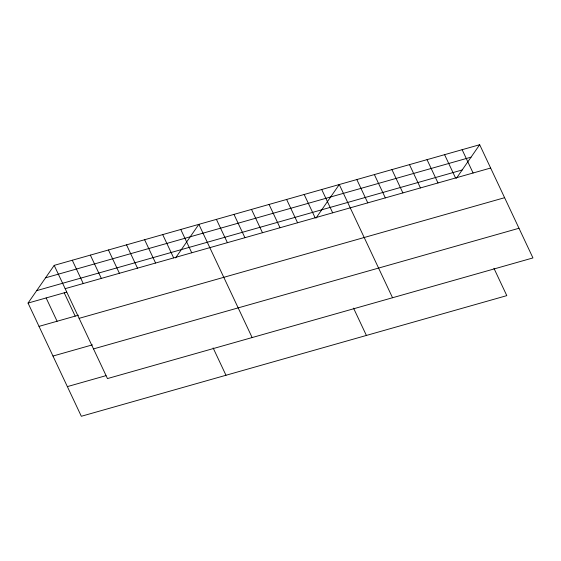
<?xml version="1.0" encoding="UTF-8"?>
<svg xmlns="http://www.w3.org/2000/svg" width="561" height="561" viewBox="0 0 561 561"><rect width="100%" height="100%" fill="white"/><g stroke="black" fill="none" stroke-linecap="round" stroke-linejoin="round"><path stroke-width="0.84" d="M493.946 268.305L506.8 295.633L81.324 416.276L28.05 303.073L54.2 265.367L479.676 144.724L532.95 257.927L107.467 378.577L54.2 265.367M175.593 257.906L198.86 224.351L252.134 337.554M315.997 218.089L339.272 184.534L392.539 297.744M456.409 178.279L479.676 144.724M45.567 277.807L471.051 157.164M36.675 290.626L462.159 169.983M65.16 288.67L490.644 168.027M28.05 303.073L66.682 292.12M39.018 326.376L78.47 315.191M79.122 318.339L504.605 197.696M52.979 356.046L92.432 344.854M93.505 348.907L518.988 228.264M67.362 386.613L105.994 375.653M462.131 149.696L473.091 173.005M444.578 154.675L455.546 177.977M427.026 159.654L437.994 182.956M409.474 164.625L420.441 187.935M391.922 169.604L402.889 192.907M374.369 174.583L385.337 197.886M356.824 179.555L367.785 202.865M321.719 189.513L332.687 212.815M304.167 194.485L315.135 217.794M353.535 308.122L366.396 335.443M286.615 199.464L297.582 222.766M269.063 204.442L280.03 227.745M251.51 209.421L262.478 232.724M233.965 214.393L244.926 237.696M216.413 219.372L227.38 242.675M180.775 229.477L191.743 252.78M162.697 234.603L173.658 257.906M213.124 347.932L225.985 375.26M144.612 239.729L155.579 263.032M126.527 244.855L137.494 268.165M108.448 249.982L119.409 273.291M90.363 255.115L101.331 278.417M72.278 260.241L83.245 283.543M64.213 292.814L75.181 316.124M46.135 297.94L57.096 321.25"/></g></svg>
